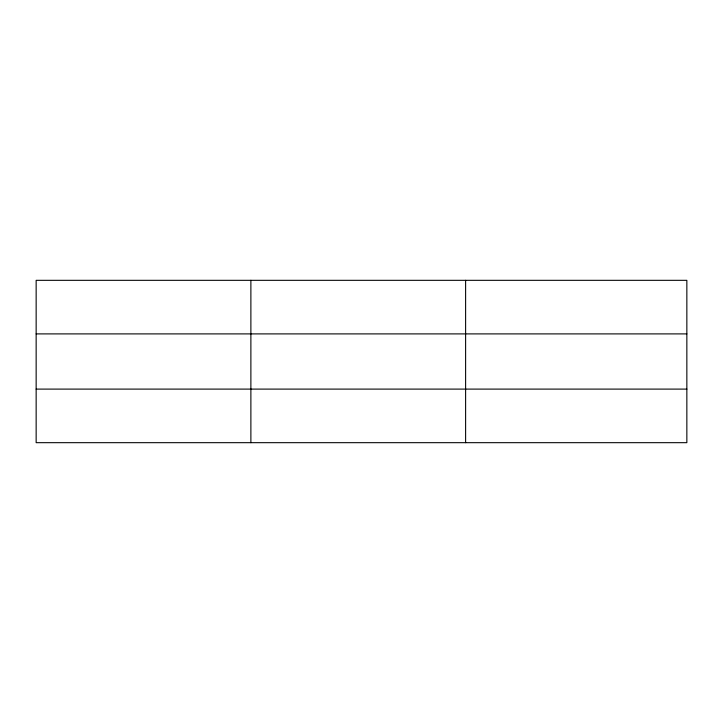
<?xml version="1.0" encoding="UTF-8"?>
<svg xmlns="http://www.w3.org/2000/svg" width="723" height="723" viewBox="0 0 723 723"><rect width="100%" height="100%" fill="white"/><g stroke="black" fill="none" stroke-linecap="round" stroke-linejoin="round"><path stroke-width="1.08" d="M250.881 280.325L250.881 442.675M465.612 280.325L465.612 442.675M686.85 389.101L686.85 442.675L36.15 442.675L36.15 280.325L686.85 280.325L686.85 389.101L36.15 389.101M36.15 333.899L686.85 333.899"/></g></svg>
